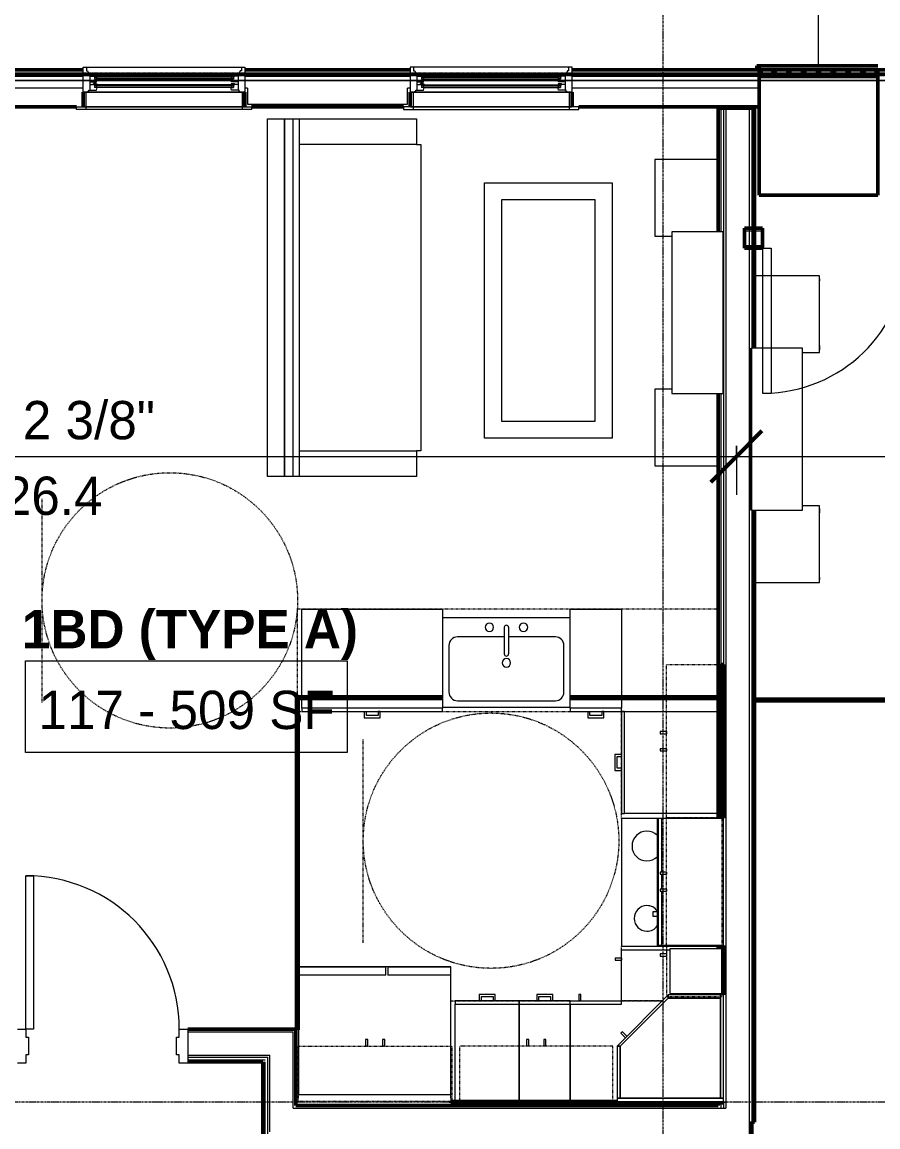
# Model space of a CAD drawing. Header units: inches. Extents: x -4266 to -1814, y 9706 to 12441.
# Drawn here: x -3304.8 to -3103.9, y 11841.4 to 12100.9 of the extents above; entities that cross this region are included whole.
import ezdxf

# ---------------------------------------------------------------- set-up
doc = ezdxf.new("R2010")
doc.units = ezdxf.units.IN
doc.header["$MEASUREMENT"] = 0
for name, pattern in [('Dash', [0.25, 0.125, -0.125]), ('Dash 1_16_', [0.125, 0.0625, -0.0625]), ('Double Dash 3_8_', [1, 0.375, -0.125, 0.125, -0.125, 0.125, -0.125]), ('Grid Line 1_2_', [0.875, 0.5, -0.125, 0.125, -0.125])]:
    doc.linetypes.add(name, pattern=pattern)
for name, color, linetype, lineweight in [('A-ANNO-DIMS', 211, 'Continuous', 9), ('A-ANNO-DIMS-96', 211, 'Continuous', 9), ('A-AREA-1', 90, 'Continuous', 70), ('A-AREA-IDEN', 2, 'Continuous', 9), ('A-DOOR-1', 7, 'Continuous', 9), ('A-DOOR-2', 50, 'Continuous', 20), ('A-DOOR-8', 31, 'Continuous', 9), ('A-DOOR-9', 31, 'Continuous', 20), ('A-DOOR-FRAM', 31, 'Continuous', 20), ('A-FLOR-2', 10, 'Continuous', 13), ('A-GENM-3', 250, 'Continuous', 50), ('A-GENM-HDLN-1', 7, 'Dash', 9), ('A-GLAZ-1', 7, 'Continuous', 9), ('A-GLAZ-2', 50, 'Continuous', 20), ('A-WALL', 113, 'Continuous', 13), ('A-WALL-3', 250, 'Continuous', 50), ('A-WALL-4', 10, 'Continuous', 13), ('C-PROP-LINE-1', 250, 'Double Dash 3_8_', 50), ('C-PROP-LINE-2', 91, 'Dash 1_16_', 50), ('I-FURN', 30, 'Continuous', 9), ('I-FURN-1', 7, 'Continuous', 9), ('I-WALL-3', 2, 'Continuous', 50), ('P-SANR-FIXT-2', 7, 'Continuous', 9), ('Q-CASE', 31, 'Continuous', 9), ('Q-CASE-2', 7, 'Continuous', 9), ('Q-CASE-4', 7, 'Dash', 9), ('Q-CASE-HDLN-1', 7, 'Dash', 9), ('Q-SPCQ-2', 7, 'Continuous', 9), ('S-GRID-1', 1, 'Grid Line 1_2_', 9)]:
    doc.layers.add(name, color=color, linetype=linetype, lineweight=lineweight)
doc.styles.add('Century Gothic', font='ufonts.com_century-gothic.ttf', dxfattribs={"height": 9})
doc.styles.add('Century Gothic_B', font='GOTHICB.TTF', dxfattribs={"height": 9})
doc.dimstyles.new('OD__1_16__Tol__', dxfattribs={"dimscale": 12, "dimtxt": 9.397514, "dimasz": 1, "dimexe": 0.75, "dimexo": 0.5, "dimgap": 0.125, "dimtad": 1, "dimdec": 4, "dimrnd": 0.0625, "dimzin": 3, "dimdsep": 46, "dimlunit": 4, "dimtxsty": 'Century Gothic', "dimblk1": 'OBLIQUE', "dimblk2": 'OBLIQUE', "dimsah": 1, "dimcen": 0.09, "dimdle": 0.75, "dimazin": 0, "dimtfac": 1, "dimtdec": 4, "dimtix": 1, "dimtmove": 0, "dimatfit": 3, "dimfxl": 1, "dimtvp": 1, "dimtfill": 1, "dimfrac": 2, "dimtolj": 1, "dimtzin": 0, "dimarcsym": 2})

# ---------------------------------------------------------------- blocks, each defined once
blk = doc.blocks.new('DIMBLOCK18-FLOOR PLAN - 1ST FLOOR')
at = {"layer": 'A-ANNO-DIMS-96', "lineweight": 50}
for p, q in [((-4038.48, 12087.19), (-4044.48, 12093.19)), ((-4038.48, 12087.19), (-4032.48, 12081.19)), ((-4038.48, 11782.99), (-4044.48, 11788.99)), ((-4038.48, 11782.99), (-4032.48, 11776.99))]:
    blk.add_line(p, q, dxfattribs=at)
at = {"layer": 'A-ANNO-DIMS-96'}
for p, q in [((-2526.32, 12087.19), (-4047.48, 12087.19)), ((-4038.48, 11782.99), (-4038.48, 12087.19)), ((-4038.48, 12087.19), (-2526.32, 12087.19)), ((-3753.32, 11782.99), (-4047.48, 11782.99)), ((-4038.48, 11782.99), (-3753.32, 11782.99))]:
    blk.add_line(p, q, dxfattribs=at)
at = {"layer": 'A-ANNO-DIMS-96', "color": 0, "char_height": 9, "attachment_point": 1, "rotation": 90, "line_spacing_factor": 0.984502, "style": 'Century Gothic', "bg_fill": 3, "box_fill_scale": 1.25, "bg_fill_color": 256, "bg_fill_true_color": 13158600, "bg_fill_transparency": 0}
for s, insert, width in [('25\' - 4 3/16"', (-4051.52, 11900.86), 82.1611), ('304.2', (-4033.75, 11919.35), 37.7691)]:
    blk.add_mtext(s, dxfattribs=dict(at, insert=insert, width=width))
blk = doc.blocks.new('_Oblique')
at = {"color": 0, "linetype": 'ByBlock', "lineweight": -2}
blk.add_line((-0.5, -0.5), (0.5, 0.5), dxfattribs=at)
blk = doc.blocks.new('DIMBLOCK33-FLOOR PLAN - 1ST FLOOR')
at = {"layer": 'A-ANNO-DIMS-96', "lineweight": 50}
for p, q in [((-3463.52, 11998.88), (-3457.52, 12004.88)), ((-3137.12, 11998.88), (-3131.12, 12004.88)), ((-3463.52, 11998.88), (-3469.52, 11992.88)), ((-3137.12, 11998.88), (-3143.12, 11992.88))]:
    blk.add_line(p, q, dxfattribs=at)
at = {"layer": 'A-ANNO-DIMS-96'}
for p, q in [((-3463.52, 12001.37), (-3463.52, 11989.88)), ((-3463.52, 11998.88), (-3463.52, 12001.37)), ((-3137.12, 12001.37), (-3137.12, 11989.88)), ((-3137.12, 11998.88), (-3137.12, 12001.37)), ((-3463.52, 11998.88), (-3137.12, 11998.88))]:
    blk.add_line(p, q, dxfattribs=at)
at = {"layer": 'A-ANNO-DIMS-96', "color": 0, "char_height": 9, "attachment_point": 1, "line_spacing_factor": 0.984502, "style": 'Century Gothic', "bg_fill": 3, "box_fill_scale": 1.25, "bg_fill_color": 256, "bg_fill_true_color": 13158600, "bg_fill_transparency": 0}
for s, insert, width in [('27\' - 2 3/8"', (-3331.05, 12011.92), 73.7481), ('326.4', (-3316.06, 11994.15), 37.7691)]:
    blk.add_mtext(s, dxfattribs=dict(at, insert=insert, width=width))
blk = doc.blocks.new('DIMBLOCK34-FLOOR PLAN - 1ST FLOOR')
at = {"layer": 'A-ANNO-DIMS-96', "lineweight": 50}
for p, q in [((-3137.12, 11998.88), (-3131.12, 12004.88)), ((-2935.52, 11998.88), (-2929.52, 12004.88)), ((-3137.12, 11998.88), (-3143.12, 11992.88)), ((-2935.52, 11998.88), (-2941.52, 11992.88))]:
    blk.add_line(p, q, dxfattribs=at)
at = {"layer": 'A-ANNO-DIMS-96'}
for p, q in [((-3137.12, 12001.37), (-3137.12, 11989.88)), ((-3137.12, 11998.88), (-3137.12, 12001.37)), ((-2935.52, 12001.37), (-2935.52, 11989.88)), ((-2935.52, 11998.88), (-2935.52, 12001.37)), ((-3137.12, 11998.88), (-2935.52, 11998.88))]:
    blk.add_line(p, q, dxfattribs=at)
at = {"layer": 'A-ANNO-DIMS-96', "color": 0, "char_height": 9, "attachment_point": 1, "line_spacing_factor": 0.984502, "style": 'Century Gothic', "bg_fill": 3, "box_fill_scale": 1.25, "bg_fill_color": 256, "bg_fill_true_color": 13158600, "bg_fill_transparency": 0}
for s, insert, width in [('16\' - 9 5/8"', (-3067.05, 12011.92), 73.7481), ('201.6', (-3052.06, 11994.15), 37.7691)]:
    blk.add_mtext(s, dxfattribs=dict(at, insert=insert, width=width))

msp = doc.modelspace()

# ---------------------------------------------------------------- linework, layer by layer
at = {"layer": 'A-AREA-IDEN', "flags": 128}
msp.add_lwpolyline([(-3304.00138, 11950.84175), (-3228.49587, 11950.84175), (-3228.49587, 11929.34569), (-3304.00138, 11929.34569)], close=True, dxfattribs=at)
at = {"layer": 'A-WALL'}
for p, q in [((-3140.74874, 12080.6894), (-3140.74874, 12051.67913)), ((-3140.12374, 12080.6894), (-3140.12374, 12051.67913)), ((-3139.62374, 12080.6894), (-3139.62374, 11845.7394)), ((-3134.12374, 12080.6894), (-3134.12374, 11742.7394)), ((-3133.49874, 12080.6894), (-3133.49874, 12024.29966)), ((-3140.74874, 12013.67913), (-3140.74874, 11913.87129)), ((-3140.12374, 12013.67913), (-3140.12374, 11913.87129)), ((-3133.49874, 11986.29966), (-3133.49874, 11842.4894)), ((-3140.74874, 11883.9894), (-3140.74874, 11883.2394)), ((-3140.12374, 11883.9894), (-3140.12374, 11872.3644)), ((-3140.74874, 11872.7394), (-3140.74874, 11872.3644)), ((-3265.92374, 11863.7394), (-3241.17374, 11863.7394)), ((-3241.17374, 11845.7394), (-3241.17374, 11863.7394)), ((-3265.92374, 11858.2394), (-3246.67374, 11858.2394)), ((-3265.92374, 11857.7394), (-3247.17374, 11857.7394)), ((-3247.17374, 11839.7394), (-3247.17374, 11857.7394)), ((-3246.67374, 11840.2394), (-3246.67374, 11858.2394)), ((-3265.92374, 11857.1144), (-3247.79874, 11857.1144)), ((-3247.79874, 11839.1144), (-3247.79874, 11856.6144)), ((-3140.74874, 11847.3644), (-3140.74874, 11845.7394)), ((-3140.12374, 11847.3644), (-3140.12374, 11845.7394)), ((-3241.17374, 11845.7394), (-3139.62374, 11845.7394)), ((-3133.49874, 11842.4894), (-3134.12374, 11842.4894))]:
    msp.add_line(p, q, dxfattribs=at)
at = {"layer": 'I-WALL-3'}
for p, q in [((-3132.87374, 12080.6894), (-3141.37374, 12080.6894)), ((-3141.37374, 12080.6894), (-3141.37374, 12051.67913)), ((-3132.87374, 12024.29966), (-3132.87374, 12080.6894)), ((-3141.37374, 12013.67913), (-3141.37374, 11913.87129)), ((-3132.87374, 11842.4894), (-3132.87374, 11986.29966)), ((-3141.37374, 11883.9894), (-3141.37374, 11883.2394)), ((-3141.37374, 11872.7394), (-3141.37374, 11872.3644)), ((-3240.54874, 11864.3644), (-3265.92374, 11864.3644)), ((-3240.54874, 11846.3644), (-3240.54874, 11864.3644)), ((-3265.92374, 11856.6144), (-3248.29874, 11856.6144)), ((-3248.29874, 11856.6144), (-3248.29874, 11838.6144)), ((-3141.37374, 11847.3644), (-3141.37374, 11846.3644)), ((-3141.37374, 11846.3644), (-3240.54874, 11846.3644)), ((-3133.49874, 11743.3644), (-3133.49874, 11842.4894)), ((-3133.49874, 11842.4894), (-3132.87374, 11842.4894))]:
    msp.add_line(p, q, dxfattribs=at)

# ---------------------------------------------------------------- texts
at = {"layer": 'A-AREA-IDEN', "char_height": 9, "attachment_point": 1}
for s, insert, width, style in [('1BD (TYPE A)', (-3304.8754, 11962.8099), 93.324, 'Century Gothic_B'), ('117 - 509 SF', (-3301.00138, 11943.84175), 83.931, 'Century Gothic')]:
    msp.add_mtext(s, dxfattribs=dict(at, insert=insert, width=width, style=style))

# ---------------------------------------------------------------- next in the draw order: dimensions: what is measured, and where the dimension line sits
at = {"layer": 'A-ANNO-DIMS'}
dim = msp.add_linear_dim(base=(-4038.48434, 12087.1894), p1=(-3747.32374, 11782.9894), p2=(-2520.32374, 12087.1894), angle=90, dimstyle='OD__1_16__Tol__', override={"dimpost": '<>\\X', "dimfxl": 1264.146605}, dxfattribs=at)
dim.commit()
dim.dimension.update_dxf_attribs({"geometry": 'DIMBLOCK18-FLOOR PLAN - 1ST FLOOR', "text_midpoint": (-4038.48434, 11935.0894)})

# ---------------------------------------------------------------- next in the draw order: linework, layer by layer
at = {"layer": 'A-AREA-1'}
for p, q in [((-3206.12374, 11942.1519), (-3240.26967, 11942.1519)), ((-3240.26967, 11942.1519), (-3240.26967, 11864.1519)), ((-3141.37374, 11942.1519), (-3176.12374, 11942.1519)), ((-3093.23624, 11941.6144), (-3132.87374, 11941.6144))]:
    msp.add_line(p, q, dxfattribs=at)
at = {"layer": 'A-DOOR-2'}
msp.add_line((-3130.97155, 12047.7894), (-3128.97155, 12047.7894), dxfattribs=at)
at = {"layer": 'A-DOOR-8'}
msp.add_arc((-3303.92374, 11864.3644), 36, 0, 90, dxfattribs=at)
at = {"layer": 'A-DOOR-9'}
for p, q in [((-3303.92374, 11864.3644), (-3303.92374, 11900.3644)), ((-3303.92374, 11900.3644), (-3302.17374, 11900.3644)), ((-3302.17374, 11900.3644), (-3302.17374, 11864.3644)), ((-3302.17374, 11864.3644), (-3303.92374, 11864.3644))]:
    msp.add_line(p, q, dxfattribs=at)
at = {"layer": 'A-DOOR-FRAM'}
for p, q in [((-3305.92374, 11864.3644), (-3303.92374, 11864.3644)), ((-3303.92374, 11864.3644), (-3303.92374, 11862.4269)), ((-3267.92374, 11862.4269), (-3267.92374, 11864.3644)), ((-3267.92374, 11864.3644), (-3265.92374, 11864.3644)), ((-3265.92374, 11864.3644), (-3265.92374, 11856.3644)), ((-3303.92374, 11862.4269), (-3303.29874, 11862.4269)), ((-3303.29874, 11862.4269), (-3303.29874, 11858.3019)), ((-3268.54874, 11862.4269), (-3267.92374, 11862.4269)), ((-3268.54874, 11858.3019), (-3268.54874, 11862.4269)), ((-3303.92374, 11858.3019), (-3303.92374, 11856.3644)), ((-3303.29874, 11858.3019), (-3303.92374, 11858.3019)), ((-3267.92374, 11858.3019), (-3268.54874, 11858.3019)), ((-3267.92374, 11856.3644), (-3267.92374, 11858.3019)), ((-3303.92374, 11856.3644), (-3305.92374, 11856.3644)), ((-3265.92374, 11856.3644), (-3267.92374, 11856.3644))]:
    msp.add_line(p, q, dxfattribs=at)
at = {"layer": 'A-FLOR-2'}
msp.add_line((-3117.92374, 12143.7894), (-3117.92374, 12090.6894), dxfattribs=at)
at = {"layer": 'A-GENM-3'}
for p, q in [((-3131.76911, 12090.6894), (-3132.33161, 12090.6894)), ((-3132.33161, 12090.6894), (-3132.33161, 12089.6894)), ((-3132.33161, 12089.6894), (-3131.76911, 12089.6894)), ((-3103.89411, 12090.6894), (-3131.76911, 12090.6894)), ((-3131.76911, 12090.6894), (-3131.76911, 12089.6894)), ((-3131.76911, 12089.6894), (-3131.76911, 12090.6894)), ((-3131.76911, 12089.6894), (-3103.89411, 12089.6894)), ((-3131.76911, 12089.6894), (-3131.76911, 12060.2519)), ((-3131.33161, 12089.6894), (-3131.76911, 12089.6894)), ((-3131.33161, 12088.6894), (-3131.33161, 12089.6894)), ((-3128.53474, 12088.6894), (-3131.33161, 12088.6894)), ((-3128.03474, 12089.6894), (-3128.53474, 12089.6894)), ((-3128.53474, 12089.6894), (-3128.53474, 12088.6894)), ((-3128.03474, 12088.6894), (-3128.03474, 12089.6894)), ((-3125.05036, 12088.6894), (-3128.03474, 12088.6894)), ((-3124.55036, 12089.6894), (-3125.05036, 12089.6894)), ((-3125.05036, 12089.6894), (-3125.05036, 12088.6894)), ((-3124.55036, 12088.6894), (-3124.55036, 12089.6894)), ((-3121.56599, 12088.6894), (-3124.55036, 12088.6894)), ((-3121.06599, 12089.6894), (-3121.56599, 12089.6894)), ((-3121.56599, 12089.6894), (-3121.56599, 12088.6894)), ((-3121.06599, 12088.6894), (-3121.06599, 12089.6894)), ((-3118.08161, 12088.6894), (-3121.06599, 12088.6894)), ((-3117.58161, 12089.6894), (-3118.08161, 12089.6894)), ((-3118.08161, 12089.6894), (-3118.08161, 12088.6894)), ((-3117.58161, 12088.6894), (-3117.58161, 12089.6894)), ((-3114.59724, 12088.6894), (-3117.58161, 12088.6894)), ((-3114.09724, 12089.6894), (-3114.59724, 12089.6894)), ((-3114.59724, 12089.6894), (-3114.59724, 12088.6894)), ((-3114.09724, 12088.6894), (-3114.09724, 12089.6894)), ((-3111.11286, 12088.6894), (-3114.09724, 12088.6894)), ((-3110.61286, 12089.6894), (-3111.11286, 12089.6894)), ((-3111.11286, 12089.6894), (-3111.11286, 12088.6894)), ((-3110.61286, 12088.6894), (-3110.61286, 12089.6894)), ((-3107.62849, 12088.6894), (-3110.61286, 12088.6894)), ((-3107.12849, 12089.6894), (-3107.62849, 12089.6894)), ((-3107.62849, 12089.6894), (-3107.62849, 12088.6894)), ((-3107.12849, 12088.6894), (-3107.12849, 12089.6894)), ((-3104.33161, 12088.6894), (-3107.12849, 12088.6894)), ((-3103.89411, 12089.6894), (-3104.33161, 12089.6894)), ((-3104.33161, 12089.6894), (-3104.33161, 12088.6894)), ((-3103.89411, 12060.2519), (-3103.89411, 12089.6894)), ((-3131.76911, 12060.2519), (-3103.89411, 12060.2519))]:
    msp.add_line(p, q, dxfattribs=at)
at = {"layer": 'A-GENM-HDLN-1'}
msp.add_line((-3224.72374, 11884.6148), (-3224.72374, 11932.6148), dxfattribs=at)
msp.add_circle((-3194.72374, 11908.6148), 30, dxfattribs=at)
at = {"layer": 'A-GLAZ-1'}
for p, q in [((-3287.81671, 12088.0019), (-3287.22296, 12088.0019)), ((-3287.81671, 12087.6269), (-3287.22296, 12087.6269)), ((-3287.81671, 12086.0644), (-3287.22296, 12086.0644)), ((-3287.34796, 12088.0019), (-3287.34796, 12087.6269)), ((-3287.34796, 12086.0644), (-3287.34796, 12085.6894)), ((-3255.82452, 12088.1269), (-3287.22296, 12088.1269)), ((-3255.82452, 12088.0019), (-3287.22296, 12088.0019)), ((-3255.82452, 12087.6269), (-3287.22296, 12087.6269)), ((-3255.82452, 12087.5019), (-3287.22296, 12087.5019)), ((-3255.82452, 12086.1894), (-3287.22296, 12086.1894)), ((-3255.82452, 12086.0644), (-3287.22296, 12086.0644)), ((-3255.23077, 12088.0019), (-3255.82452, 12088.0019)), ((-3255.23077, 12087.6269), (-3255.82452, 12087.6269)), ((-3255.23077, 12086.0644), (-3255.82452, 12086.0644)), ((-3255.69952, 12088.0019), (-3255.69952, 12087.6269)), ((-3255.69952, 12086.0644), (-3255.69952, 12085.6894)), ((-3211.01671, 12088.0019), (-3210.42296, 12088.0019)), ((-3211.01671, 12087.6269), (-3210.42296, 12087.6269)), ((-3211.01671, 12086.0644), (-3210.42296, 12086.0644)), ((-3210.54796, 12088.0019), (-3210.54796, 12087.6269)), ((-3210.54796, 12086.0644), (-3210.54796, 12085.6894)), ((-3210.42296, 12088.1269), (-3179.02452, 12088.1269)), ((-3210.42296, 12088.0019), (-3179.02452, 12088.0019)), ((-3210.42296, 12087.6269), (-3179.02452, 12087.6269)), ((-3210.42296, 12087.5019), (-3179.02452, 12087.5019)), ((-3210.42296, 12086.1894), (-3179.02452, 12086.1894)), ((-3210.42296, 12086.0644), (-3179.02452, 12086.0644)), ((-3178.43077, 12088.0019), (-3179.02452, 12088.0019)), ((-3178.43077, 12087.6269), (-3179.02452, 12087.6269)), ((-3178.43077, 12086.0644), (-3179.02452, 12086.0644)), ((-3178.89952, 12088.0019), (-3178.89952, 12087.6269)), ((-3178.89952, 12086.0644), (-3178.89952, 12085.6894)), ((-3290.47296, 12081.0644), (-3290.47296, 12084.4394)), ((-3290.47296, 12084.4394), (-3252.57452, 12084.4394)), ((-3289.84796, 12084.4394), (-3289.84796, 12081.0644)), ((-3287.81671, 12085.6894), (-3287.22296, 12085.6894)), ((-3255.82452, 12085.6894), (-3287.22296, 12085.6894)), ((-3255.82452, 12085.5644), (-3287.22296, 12085.5644)), ((-3255.23077, 12085.6894), (-3255.82452, 12085.6894)), ((-3253.19952, 12084.4394), (-3253.19952, 12081.0644)), ((-3252.57452, 12084.4394), (-3252.57452, 12081.0644)), ((-3175.77452, 12084.4394), (-3213.67296, 12084.4394)), ((-3213.67296, 12084.4394), (-3213.67296, 12081.0644)), ((-3213.04796, 12084.4394), (-3213.04796, 12081.0644)), ((-3211.01671, 12085.6894), (-3210.42296, 12085.6894)), ((-3210.42296, 12085.6894), (-3179.02452, 12085.6894)), ((-3210.42296, 12085.5644), (-3179.02452, 12085.5644)), ((-3178.43077, 12085.6894), (-3179.02452, 12085.6894)), ((-3176.39952, 12084.4394), (-3176.39952, 12081.0644)), ((-3175.77452, 12081.0644), (-3175.77452, 12084.4394)), ((-3292.09796, 12080.4394), (-3292.09796, 12081.0644)), ((-3292.09796, 12081.0644), (-3250.94952, 12081.0644)), ((-3252.57452, 12081.0644), (-3290.47296, 12081.0644)), ((-3289.84796, 12081.0644), (-3289.84796, 12080.4394)), ((-3253.19952, 12081.0644), (-3253.19952, 12080.4394)), ((-3250.94952, 12081.0644), (-3250.94952, 12080.4394)), ((-3174.14952, 12081.0644), (-3215.29796, 12081.0644)), ((-3215.29796, 12081.0644), (-3215.29796, 12080.4394)), ((-3213.67296, 12081.0644), (-3175.77452, 12081.0644)), ((-3213.04796, 12081.0644), (-3213.04796, 12080.4394)), ((-3176.39952, 12081.0644), (-3176.39952, 12080.4394)), ((-3174.14952, 12080.4394), (-3174.14952, 12081.0644)), ((-3250.94952, 12080.4394), (-3292.09796, 12080.4394)), ((-3215.29796, 12080.4394), (-3174.14952, 12080.4394))]:
    msp.add_line(p, q, dxfattribs=at)
at = {"layer": 'A-GLAZ-2'}
for p, q in [((-3290.53546, 12088.9394), (-3292.03546, 12088.9394)), ((-3290.53546, 12084.4394), (-3290.53546, 12090.3144)), ((-3290.53546, 12090.3144), (-3252.51202, 12090.3144)), ((-3289.72296, 12090.3144), (-3289.72296, 12089.5019)), ((-3289.72296, 12089.5019), (-3289.44827, 12089.5019)), ((-3289.44827, 12089.5019), (-3289.12921, 12088.6894)), ((-3289.12921, 12088.6894), (-3288.66046, 12088.6894)), ((-3288.66046, 12088.6894), (-3288.66046, 12088.2519)), ((-3287.37921, 12088.47065), (-3288.09796, 12088.47065)), ((-3288.09796, 12088.1269), (-3288.09796, 12088.47065)), ((-3287.37921, 12088.47065), (-3287.22608, 12088.1269)), ((-3255.66827, 12088.47065), (-3255.82139, 12088.1269)), ((-3255.66827, 12088.47065), (-3254.94952, 12088.47065)), ((-3254.94952, 12088.1269), (-3254.94952, 12088.47065)), ((-3254.38702, 12088.6894), (-3254.38702, 12088.2519)), ((-3253.91827, 12088.6894), (-3254.38702, 12088.6894)), ((-3253.5992, 12089.5019), (-3253.91827, 12088.6894)), ((-3253.32452, 12089.5019), (-3253.5992, 12089.5019)), ((-3253.32452, 12090.3144), (-3253.32452, 12089.5019)), ((-3252.51202, 12090.3144), (-3252.51202, 12084.4394)), ((-3252.51202, 12088.9394), (-3251.01202, 12088.9394)), ((-3213.73546, 12088.9394), (-3215.23546, 12088.9394)), ((-3175.71202, 12090.3144), (-3213.73546, 12090.3144)), ((-3213.73546, 12090.3144), (-3213.73546, 12084.4394)), ((-3212.92296, 12090.3144), (-3212.92296, 12089.5019)), ((-3212.92296, 12089.5019), (-3212.64827, 12089.5019)), ((-3212.64827, 12089.5019), (-3212.32921, 12088.6894)), ((-3212.32921, 12088.6894), (-3211.86046, 12088.6894)), ((-3211.86046, 12088.6894), (-3211.86046, 12088.2519)), ((-3210.57921, 12088.47065), (-3211.29796, 12088.47065)), ((-3211.29796, 12088.1269), (-3211.29796, 12088.47065)), ((-3210.57921, 12088.47065), (-3210.42608, 12088.1269)), ((-3178.86827, 12088.47065), (-3179.02139, 12088.1269)), ((-3178.86827, 12088.47065), (-3178.14952, 12088.47065)), ((-3178.14952, 12088.1269), (-3178.14952, 12088.47065)), ((-3177.58702, 12088.6894), (-3177.58702, 12088.2519)), ((-3177.11827, 12088.6894), (-3177.58702, 12088.6894)), ((-3176.7992, 12089.5019), (-3177.11827, 12088.6894)), ((-3176.52452, 12089.5019), (-3176.7992, 12089.5019)), ((-3176.52452, 12090.3144), (-3176.52452, 12089.5019)), ((-3175.71202, 12084.4394), (-3175.71202, 12090.3144)), ((-3175.71202, 12088.9394), (-3174.21202, 12088.9394)), ((-3288.94171, 12088.2519), (-3288.09796, 12088.2519)), ((-3288.94171, 12088.2519), (-3288.94171, 12084.9394)), ((-3288.94171, 12086.8769), (-3287.37921, 12086.8769)), ((-3288.94171, 12086.3144), (-3288.09796, 12086.3144)), ((-3287.22608, 12088.1269), (-3288.09796, 12088.1269)), ((-3287.37921, 12086.53315), (-3288.09796, 12086.53315)), ((-3288.09796, 12086.1894), (-3288.09796, 12086.53315)), ((-3287.22608, 12086.1894), (-3288.09796, 12086.1894)), ((-3287.81671, 12088.1269), (-3287.81671, 12087.5019)), ((-3287.22296, 12087.5019), (-3287.81671, 12087.5019)), ((-3287.81671, 12086.1894), (-3287.81671, 12085.5644)), ((-3287.37921, 12086.8769), (-3287.22296, 12087.5019)), ((-3287.37921, 12086.53315), (-3287.22608, 12086.1894)), ((-3255.82452, 12087.5019), (-3255.23077, 12087.5019)), ((-3255.66827, 12086.8769), (-3255.82452, 12087.5019)), ((-3255.82139, 12088.1269), (-3254.94952, 12088.1269)), ((-3255.66827, 12086.53315), (-3255.82139, 12086.1894)), ((-3255.82139, 12086.1894), (-3254.94952, 12086.1894)), ((-3254.10577, 12086.8769), (-3255.66827, 12086.8769)), ((-3255.66827, 12086.53315), (-3254.94952, 12086.53315)), ((-3255.23077, 12088.1269), (-3255.23077, 12087.5019)), ((-3255.23077, 12086.1894), (-3255.23077, 12085.5644)), ((-3254.10577, 12088.2519), (-3254.94952, 12088.2519)), ((-3254.94952, 12086.1894), (-3254.94952, 12086.53315)), ((-3254.10577, 12086.3144), (-3254.94952, 12086.3144)), ((-3254.10577, 12088.2519), (-3254.10577, 12084.9394)), ((-3212.14171, 12088.2519), (-3211.29796, 12088.2519)), ((-3212.14171, 12088.2519), (-3212.14171, 12084.9394)), ((-3212.14171, 12086.8769), (-3210.57921, 12086.8769)), ((-3212.14171, 12086.3144), (-3211.29796, 12086.3144)), ((-3210.42608, 12088.1269), (-3211.29796, 12088.1269)), ((-3210.57921, 12086.53315), (-3211.29796, 12086.53315)), ((-3211.29796, 12086.1894), (-3211.29796, 12086.53315)), ((-3210.42608, 12086.1894), (-3211.29796, 12086.1894)), ((-3211.01671, 12088.1269), (-3211.01671, 12087.5019)), ((-3210.42296, 12087.5019), (-3211.01671, 12087.5019)), ((-3211.01671, 12086.1894), (-3211.01671, 12085.5644)), ((-3210.57921, 12086.8769), (-3210.42296, 12087.5019)), ((-3210.57921, 12086.53315), (-3210.42608, 12086.1894)), ((-3179.02452, 12087.5019), (-3178.43077, 12087.5019)), ((-3178.86827, 12086.8769), (-3179.02452, 12087.5019)), ((-3179.02139, 12088.1269), (-3178.14952, 12088.1269)), ((-3178.86827, 12086.53315), (-3179.02139, 12086.1894)), ((-3179.02139, 12086.1894), (-3178.14952, 12086.1894)), ((-3177.30577, 12086.8769), (-3178.86827, 12086.8769)), ((-3178.86827, 12086.53315), (-3178.14952, 12086.53315)), ((-3178.43077, 12088.1269), (-3178.43077, 12087.5019)), ((-3178.43077, 12086.1894), (-3178.43077, 12085.5644)), ((-3177.30577, 12088.2519), (-3178.14952, 12088.2519)), ((-3178.14952, 12086.1894), (-3178.14952, 12086.53315)), ((-3177.30577, 12086.3144), (-3178.14952, 12086.3144)), ((-3177.30577, 12088.2519), (-3177.30577, 12084.9394)), ((-3252.51202, 12084.4394), (-3290.53546, 12084.4394)), ((-3289.19171, 12084.71956), (-3289.52559, 12084.4394)), ((-3289.19171, 12084.71956), (-3289.19171, 12084.9394)), ((-3289.19171, 12084.9394), (-3287.37921, 12084.9394)), ((-3287.22296, 12085.5644), (-3287.81671, 12085.5644)), ((-3287.37921, 12084.9394), (-3287.22296, 12085.5644)), ((-3255.82452, 12085.5644), (-3255.23077, 12085.5644)), ((-3255.66827, 12084.9394), (-3255.82452, 12085.5644)), ((-3253.85577, 12084.9394), (-3255.66827, 12084.9394)), ((-3253.85577, 12084.71956), (-3253.85577, 12084.9394)), ((-3253.85577, 12084.71956), (-3253.52189, 12084.4394)), ((-3213.73546, 12084.4394), (-3175.71202, 12084.4394)), ((-3212.39171, 12084.71956), (-3212.72559, 12084.4394)), ((-3212.39171, 12084.71956), (-3212.39171, 12084.9394)), ((-3212.39171, 12084.9394), (-3210.57921, 12084.9394)), ((-3210.42296, 12085.5644), (-3211.01671, 12085.5644)), ((-3210.57921, 12084.9394), (-3210.42296, 12085.5644)), ((-3179.02452, 12085.5644), (-3178.43077, 12085.5644)), ((-3178.86827, 12084.9394), (-3179.02452, 12085.5644)), ((-3177.05577, 12084.9394), (-3178.86827, 12084.9394)), ((-3177.05577, 12084.71956), (-3177.05577, 12084.9394)), ((-3177.05577, 12084.71956), (-3176.72189, 12084.4394))]:
    msp.add_line(p, q, dxfattribs=at)
at = {"layer": 'A-WALL-3'}
for p, q in [((-3290.53546, 12089.6894), (-3367.39874, 12089.6894)), ((-3213.73546, 12089.6894), (-3252.51202, 12089.6894)), ((-3060.13546, 12089.6894), (-3175.71202, 12089.6894)), ((-3131.76911, 12081.0644), (-3131.76911, 12088.1894)), ((-3131.76911, 12088.1894), (-3103.89411, 12088.1894)), ((-3290.53546, 12081.0644), (-3290.53546, 12084.4394)), ((-3252.51202, 12084.4394), (-3252.51202, 12081.0644)), ((-3213.73546, 12081.0644), (-3213.73546, 12084.4394)), ((-3175.71202, 12084.4394), (-3175.71202, 12081.0644)), ((-3320.92374, 12081.0644), (-3292.09796, 12081.0644)), ((-3250.94952, 12081.0644), (-3215.29796, 12081.0644)), ((-3174.14952, 12081.0644), (-3131.76911, 12081.0644)), ((-3130.97155, 12052.5394), (-3135.24733, 12052.5394)), ((-3135.24733, 12052.5394), (-3135.24733, 12047.7894)), ((-3130.97155, 12047.7894), (-3130.97155, 12052.5394)), ((-3135.24733, 12047.7894), (-3130.97155, 12047.7894)), ((-3140.49874, 11949.9894), (-3140.49874, 11913.87129)), ((-3140.12374, 11949.9894), (-3140.49874, 11949.9894)), ((-3140.12374, 11913.87129), (-3140.12374, 11949.9894)), ((-3140.49874, 11883.9894), (-3140.49874, 11883.2394)), ((-3140.12374, 11872.3644), (-3140.12374, 11883.9894)), ((-3140.49874, 11872.7394), (-3140.49874, 11872.3644)), ((-3165.12374, 11847.3644), (-3204.17374, 11847.3644)), ((-3204.17374, 11847.3644), (-3204.17374, 11846.9894)), ((-3204.17374, 11846.9894), (-3140.49874, 11846.9894)), ((-3140.49874, 11846.9894), (-3140.12374, 11846.9894)), ((-3140.12374, 11846.9894), (-3140.12374, 11847.3644))]:
    msp.add_line(p, q, dxfattribs=at)
at = {"layer": 'A-WALL-4'}
for p, q in [((-3290.53546, 12088.9394), (-3367.39874, 12088.9394)), ((-3213.73546, 12088.9394), (-3252.51202, 12088.9394)), ((-3060.13546, 12088.9394), (-3175.71202, 12088.9394)), ((-3290.53546, 12088.1894), (-3320.92374, 12088.1894)), ((-3290.53546, 12087.1894), (-3320.92374, 12087.1894)), ((-3213.73546, 12088.1894), (-3252.51202, 12088.1894)), ((-3213.73546, 12087.1894), (-3252.51202, 12087.1894)), ((-3131.76911, 12088.1894), (-3175.71202, 12088.1894)), ((-3131.76911, 12087.1894), (-3175.71202, 12087.1894)), ((-3290.53546, 12085.3769), (-3320.92374, 12085.3769)), ((-3251.88702, 12085.3769), (-3252.51202, 12085.3769)), ((-3251.88702, 12085.3769), (-3251.88702, 12081.6894)), ((-3214.36046, 12081.6894), (-3214.36046, 12085.3769)), ((-3213.73546, 12085.3769), (-3214.36046, 12085.3769)), ((-3131.76911, 12085.3769), (-3175.71202, 12085.3769)), ((-3251.88702, 12081.6894), (-3214.36046, 12081.6894)), ((-3135.24733, 12051.9144), (-3130.97155, 12051.9144)), ((-3135.24733, 12048.4144), (-3130.97155, 12048.4144))]:
    msp.add_line(p, q, dxfattribs=at)
at = {"layer": 'C-PROP-LINE-1'}
msp.add_line((-3833.41046, 12088.68951), (-1910.89642, 12088.68951), dxfattribs=at)
at = {"layer": 'C-PROP-LINE-2'}
msp.add_line((-2099.26202, 12088.5894), (-3832.16202, 12088.5894), dxfattribs=at)
at = {"layer": 'I-FURN'}
for p, q in [((-3243.24874, 12078.1894), (-3239.74874, 12078.1894)), ((-3239.74874, 12078.1894), (-3212.24874, 12078.1894)), ((-3212.24874, 12078.1894), (-3212.24874, 12072.1894)), ((-3212.24874, 12072.1894), (-3239.74874, 12072.1894)), ((-3212.24874, 12072.1894), (-3211.24874, 12072.1894))]:
    msp.add_line(p, q, dxfattribs=at)
at = {"layer": 'I-FURN-1'}
for p, q in [((-3247.24874, 12078.1894), (-3243.24874, 12078.1894)), ((-3156.27979, 12068.01862), (-3156.27979, 12067.52952)), ((-3141.37374, 12068.67913), (-3156.24874, 12068.67913)), ((-3156.24874, 12068.67913), (-3156.24874, 12050.67913)), ((-3156.27979, 12067.52952), (-3156.24865, 12067.52952)), ((-3196.24874, 12063.1894), (-3166.24874, 12063.1894)), ((-3170.24874, 12059.1894), (-3192.24874, 12059.1894)), ((-3156.24865, 12052.33651), (-3156.28054, 12052.33651)), ((-3156.28054, 12052.33651), (-3156.28054, 12051.34203)), ((-3156.28054, 12051.34203), (-3156.24865, 12051.34203)), ((-3156.24874, 12050.67913), (-3152.24874, 12050.67913)), ((-3140.24874, 12051.67913), (-3152.24874, 12051.67913)), ((-3140.24874, 12051.67913), (-3140.12374, 12051.67913)), ((-3117.57233, 12041.29966), (-3132.87374, 12041.29966)), ((-3117.57242, 12040.15005), (-3117.54128, 12040.15005)), ((-3117.57233, 12023.29966), (-3117.57233, 12041.29966)), ((-3117.54128, 12040.15005), (-3117.54128, 12040.63916)), ((-3133.69733, 12024.29966), (-3133.57233, 12024.29966)), ((-3121.57233, 12024.29966), (-3133.57233, 12024.29966)), ((-3117.54053, 12024.95704), (-3117.57242, 12024.95704)), ((-3117.57242, 12023.96257), (-3117.54053, 12023.96257)), ((-3117.54053, 12023.96257), (-3117.54053, 12024.95704)), ((-3121.57233, 12023.29966), (-3117.57233, 12023.29966)), ((-3132.87374, 11969.29966), (-3117.57233, 11969.29966)), ((-3117.54128, 11970.44928), (-3117.57242, 11970.44928)), ((-3117.54128, 11969.96017), (-3117.54128, 11970.44928))]:
    msp.add_line(p, q, dxfattribs=at)
at = {"layer": 'P-SANR-FIXT-2'}
for p, q in [((-3176.12374, 11960.9894), (-3206.12374, 11960.9894)), ((-3206.12374, 11960.9894), (-3206.12374, 11939.9894)), ((-3191.62374, 11958.7394), (-3191.62374, 11952.4894)), ((-3190.62374, 11958.7394), (-3190.62374, 11952.4894)), ((-3176.12374, 11939.9894), (-3176.12374, 11960.9894)), ((-3191.62374, 11956.4894), (-3202.62374, 11956.4894)), ((-3179.62374, 11956.4894), (-3190.62374, 11956.4894)), ((-3204.62374, 11954.4894), (-3204.62374, 11943.4894)), ((-3177.62374, 11943.4894), (-3177.62374, 11954.4894)), ((-3202.62374, 11941.4894), (-3179.62374, 11941.4894)), ((-3206.12374, 11939.9894), (-3176.12374, 11939.9894))]:
    msp.add_line(p, q, dxfattribs=at)
for centre, radius, start, end in [((-3195.12374, 11958.7394), 1, 0, 180), ((-3195.12374, 11958.7394), 1, 180, 0), ((-3191.12374, 11958.7394), 0.5, 0, 180), ((-3187.12374, 11958.7394), 1, 0, 180), ((-3187.12374, 11958.7394), 1, 180, 0), ((-3202.62374, 11954.4894), 2, 90, 180), ((-3179.62374, 11954.4894), 2, 0, 90), ((-3191.12374, 11950.39706), 1, 0, 180), ((-3191.12374, 11952.4894), 0.5, 180, 0), ((-3191.12374, 11950.39706), 1, 180, 0), ((-3202.62374, 11943.4894), 2, 180, 270), ((-3179.62374, 11943.4894), 2, 270, 0)]:
    msp.add_arc(centre, radius, start, end, dxfattribs=at)
at = {"layer": 'Q-CASE'}
for p, q in [((-3153.12374, 11872.3644), (-3165.12374, 11860.3644)), ((-3164.37374, 11860.3644), (-3153.12374, 11871.6144)), ((-3153.12374, 11871.6144), (-3153.12374, 11872.3644)), ((-3165.12374, 11860.3644), (-3164.37374, 11860.3644))]:
    msp.add_line(p, q, dxfattribs=at)
at = {"layer": 'Q-CASE-2'}
for p, q in [((-3239.12374, 11939.7394), (-3239.12374, 11962.9894)), ((-3239.12374, 11962.9894), (-3206.12374, 11962.9894)), ((-3206.12374, 11962.9894), (-3206.12374, 11960.9894)), ((-3176.12374, 11939.7394), (-3176.12374, 11962.9894)), ((-3176.12374, 11962.9894), (-3164.12374, 11962.9894)), ((-3164.12374, 11962.9894), (-3164.12374, 11939.7394)), ((-3239.12374, 11939.7394), (-3239.12374, 11938.9894)), ((-3206.12374, 11939.7394), (-3239.12374, 11939.7394)), ((-3239.12374, 11938.9894), (-3206.12374, 11938.9894)), ((-3224.49874, 11938.9894), (-3223.99936, 11938.9894)), ((-3224.49874, 11938.9894), (-3224.49874, 11937.4894)), ((-3223.99936, 11937.98877), (-3223.99936, 11938.9894)), ((-3221.24811, 11937.98877), (-3223.99936, 11937.98877)), ((-3220.74874, 11938.9894), (-3221.24811, 11938.9894)), ((-3221.24811, 11938.9894), (-3221.24811, 11937.98877)), ((-3220.74874, 11937.4894), (-3220.74874, 11938.9894)), ((-3206.12374, 11939.9894), (-3206.12374, 11939.7394)), ((-3206.12374, 11938.9894), (-3206.12374, 11939.7394)), ((-3176.12374, 11939.7394), (-3176.12374, 11938.9894)), ((-3164.12374, 11939.7394), (-3176.12374, 11939.7394)), ((-3176.12374, 11938.9894), (-3164.12374, 11938.9894)), ((-3171.99874, 11938.9894), (-3171.49936, 11938.9894)), ((-3171.99874, 11938.9894), (-3171.99874, 11937.4894)), ((-3171.49936, 11937.98877), (-3171.49936, 11938.9894)), ((-3168.74811, 11937.98877), (-3171.49936, 11937.98877)), ((-3168.24874, 11938.9894), (-3168.74811, 11938.9894)), ((-3168.74811, 11938.9894), (-3168.74811, 11937.98877)), ((-3168.24874, 11937.4894), (-3168.24874, 11938.9894)), ((-3164.12374, 11938.9894), (-3164.12374, 11939.7394)), ((-3164.12374, 11938.9894), (-3164.12374, 11914.9894)), ((-3163.37374, 11938.9894), (-3164.12374, 11938.9894)), ((-3163.37374, 11914.9894), (-3163.37374, 11938.9894)), ((-3163.37374, 11938.9894), (-3141.37374, 11938.9894)), ((-3224.49874, 11937.4894), (-3220.74874, 11937.4894)), ((-3171.99874, 11937.4894), (-3168.24874, 11937.4894)), ((-3154.99799, 11934.22784), (-3154.99799, 11933.7394)), ((-3153.49874, 11934.22784), (-3154.99799, 11934.22784)), ((-3154.99799, 11933.7394), (-3153.49874, 11933.7394)), ((-3153.49874, 11934.22784), (-3153.49874, 11933.7394)), ((-3154.99799, 11930.22784), (-3154.99799, 11929.7394)), ((-3153.49874, 11930.22784), (-3154.99799, 11930.22784)), ((-3153.49874, 11930.22784), (-3153.49874, 11929.7394)), ((-3164.12374, 11928.8644), (-3165.62374, 11928.8644)), ((-3165.62374, 11928.8644), (-3165.62374, 11925.1144)), ((-3165.12436, 11928.36502), (-3164.12374, 11928.36502)), ((-3165.12436, 11925.61377), (-3165.12436, 11928.36502)), ((-3164.12374, 11928.8644), (-3164.12374, 11928.36502)), ((-3154.99799, 11929.7394), (-3153.49874, 11929.7394)), ((-3165.62374, 11925.1144), (-3164.12374, 11925.1144)), ((-3164.12374, 11925.61377), (-3165.12436, 11925.61377)), ((-3164.12374, 11925.1144), (-3164.12374, 11925.61377)), ((-3164.12374, 11914.9894), (-3163.37374, 11914.9894)), ((-3141.37374, 11914.9894), (-3163.37374, 11914.9894)), ((-3155.72308, 11913.87129), (-3155.72308, 11883.9894)), ((-3155.72308, 11913.87129), (-3155.51744, 11913.87129)), ((-3155.51744, 11913.87129), (-3154.73004, 11913.87129)), ((-3155.51744, 11913.87129), (-3155.51744, 11883.9894)), ((-3154.73004, 11913.87129), (-3154.73004, 11901.22784)), ((-3154.61193, 11913.87129), (-3140.12374, 11913.87129)), ((-3154.61193, 11901.22784), (-3154.61193, 11913.87129)), ((-3140.12374, 11883.9894), (-3140.12374, 11913.87129)), ((-3154.99799, 11901.22784), (-3154.99799, 11900.7394)), ((-3153.49874, 11901.22784), (-3154.99799, 11901.22784)), ((-3154.99799, 11900.7394), (-3153.49874, 11900.7394)), ((-3154.73004, 11900.7394), (-3154.73004, 11897.22784)), ((-3154.61193, 11897.22784), (-3154.61193, 11900.7394)), ((-3153.49874, 11901.22784), (-3153.49874, 11900.7394)), ((-3154.99799, 11897.22784), (-3154.99799, 11896.7394)), ((-3153.49874, 11897.22784), (-3154.99799, 11897.22784)), ((-3154.99799, 11896.7394), (-3153.49874, 11896.7394)), ((-3154.73004, 11896.7394), (-3154.73004, 11883.9894)), ((-3154.61193, 11883.9894), (-3154.61193, 11896.7394)), ((-3153.49874, 11897.22784), (-3153.49874, 11896.7394)), ((-3156.72288, 11891.98152), (-3156.72288, 11890.78941)), ((-3156.67372, 11891.98152), (-3155.75852, 11891.98152)), ((-3155.75852, 11890.78941), (-3156.67372, 11890.78941)), ((-3155.51744, 11883.9894), (-3155.72308, 11883.9894)), ((-3154.73004, 11883.9894), (-3155.51744, 11883.9894)), ((-3140.12374, 11883.9894), (-3154.61193, 11883.9894)), ((-3164.11968, 11880.9894), (-3165.61893, 11880.9894)), ((-3165.61893, 11880.9894), (-3165.61893, 11880.50095)), ((-3164.12374, 11870.2394), (-3164.12374, 11882.9894)), ((-3164.12374, 11882.9894), (-3152.74874, 11882.9894)), ((-3164.12374, 11870.9894), (-3164.12374, 11882.9894)), ((-3164.11968, 11880.9894), (-3164.11968, 11880.50095)), ((-3153.49874, 11881.9894), (-3154.99799, 11881.9894)), ((-3154.99799, 11881.9894), (-3154.99799, 11881.50095)), ((-3154.99799, 11881.50095), (-3153.49874, 11881.50095)), ((-3153.49874, 11881.9894), (-3153.49874, 11881.50095)), ((-3140.49874, 11883.2394), (-3152.74874, 11883.2394)), ((-3152.74874, 11883.2394), (-3152.74874, 11872.7394)), ((-3140.49874, 11872.7394), (-3140.49874, 11883.2394)), ((-3165.61893, 11880.50095), (-3164.11968, 11880.50095)), ((-3203.12374, 11870.9894), (-3203.12374, 11870.2394)), ((-3188.12374, 11870.9894), (-3203.12374, 11870.9894)), ((-3193.74874, 11872.4894), (-3197.49874, 11872.4894)), ((-3197.49874, 11872.4894), (-3197.49874, 11870.9894)), ((-3197.49874, 11870.9894), (-3196.99936, 11870.9894)), ((-3196.99936, 11871.99002), (-3194.24811, 11871.99002)), ((-3196.99936, 11870.9894), (-3196.99936, 11871.99002)), ((-3194.24811, 11871.99002), (-3194.24811, 11870.9894)), ((-3193.74874, 11870.9894), (-3194.24811, 11870.9894)), ((-3193.74874, 11870.9894), (-3193.74874, 11872.4894)), ((-3188.12374, 11870.2394), (-3188.12374, 11870.9894)), ((-3188.12374, 11870.9894), (-3188.12374, 11870.2394)), ((-3176.12374, 11870.9894), (-3188.12374, 11870.9894)), ((-3180.24874, 11872.4894), (-3183.99874, 11872.4894)), ((-3183.99874, 11872.4894), (-3183.99874, 11870.9894)), ((-3183.99874, 11870.9894), (-3183.49936, 11870.9894)), ((-3183.49936, 11871.99002), (-3180.74811, 11871.99002)), ((-3183.49936, 11870.9894), (-3183.49936, 11871.99002)), ((-3180.74811, 11871.99002), (-3180.74811, 11870.9894)), ((-3180.24874, 11870.9894), (-3180.74811, 11870.9894)), ((-3180.24874, 11870.9894), (-3180.24874, 11872.4894)), ((-3176.12374, 11870.2394), (-3176.12374, 11870.9894)), ((-3176.12374, 11870.9894), (-3164.12374, 11870.9894)), ((-3176.12374, 11847.3644), (-3176.12374, 11870.9894)), ((-3173.62374, 11872.48865), (-3174.11218, 11872.48865)), ((-3174.11218, 11872.48865), (-3174.11218, 11870.9894)), ((-3173.62374, 11870.9894), (-3174.11218, 11870.9894)), ((-3173.62374, 11870.9894), (-3173.62374, 11872.48865)), ((-3153.12374, 11871.6144), (-3164.37374, 11860.3644)), ((-3164.12374, 11870.2394), (-3164.12374, 11870.9894)), ((-3153.12374, 11872.3644), (-3153.12374, 11871.6144)), ((-3140.87374, 11872.3644), (-3153.12374, 11872.3644)), ((-3140.87374, 11871.6144), (-3153.12374, 11871.6144)), ((-3153.12374, 11871.6144), (-3140.87374, 11871.6144)), ((-3152.74874, 11872.7394), (-3140.49874, 11872.7394)), ((-3140.87374, 11871.6144), (-3140.87374, 11872.3644)), ((-3140.12374, 11872.3644), (-3140.87374, 11872.3644)), ((-3140.87374, 11872.3644), (-3140.87374, 11848.1144)), ((-3140.87374, 11848.1144), (-3140.87374, 11871.6144)), ((-3140.12374, 11848.1144), (-3140.12374, 11872.3644)), ((-3203.12374, 11847.3644), (-3203.12374, 11870.2394)), ((-3203.12374, 11870.2394), (-3188.12374, 11870.2394)), ((-3188.12374, 11870.2394), (-3188.12374, 11847.3644)), ((-3188.12374, 11847.3644), (-3188.12374, 11870.2394)), ((-3188.12374, 11870.2394), (-3176.12374, 11870.2394)), ((-3176.12374, 11870.2394), (-3176.12374, 11847.3644)), ((-3176.12374, 11870.2394), (-3164.12374, 11870.2394)), ((-3163.88577, 11863.72263), (-3164.23116, 11863.37724)), ((-3164.23116, 11863.37724), (-3163.17102, 11862.31711)), ((-3162.82564, 11862.66249), (-3163.88577, 11863.72263)), ((-3223.68529, 11861.86365), (-3224.17374, 11861.86365)), ((-3224.17374, 11861.86365), (-3224.17374, 11860.3644)), ((-3223.68529, 11860.3644), (-3224.17374, 11860.3644)), ((-3223.68529, 11860.3644), (-3223.68529, 11861.86365)), ((-3219.68529, 11861.86365), (-3220.17374, 11861.86365)), ((-3220.17374, 11861.86365), (-3220.17374, 11860.3644)), ((-3219.68529, 11860.3644), (-3220.17374, 11860.3644)), ((-3219.68529, 11860.3644), (-3219.68529, 11861.86365)), ((-3185.87374, 11861.86365), (-3186.36218, 11861.86365)), ((-3186.36218, 11861.86365), (-3186.36218, 11860.3644)), ((-3185.87374, 11860.3644), (-3186.36218, 11860.3644)), ((-3185.87374, 11860.3644), (-3185.87374, 11861.86365)), ((-3181.87374, 11861.86365), (-3182.36218, 11861.86365)), ((-3182.36218, 11861.86365), (-3182.36218, 11860.3644)), ((-3181.87374, 11860.3644), (-3182.36218, 11860.3644)), ((-3181.87374, 11860.3644), (-3181.87374, 11861.86365)), ((-3165.12374, 11860.3644), (-3165.12374, 11848.1144)), ((-3164.37374, 11860.3644), (-3165.12374, 11860.3644)), ((-3164.37374, 11860.3644), (-3164.37374, 11848.1144)), ((-3164.37374, 11848.1144), (-3164.37374, 11860.3644)), ((-3165.12374, 11848.1144), (-3164.37374, 11848.1144)), ((-3140.12374, 11848.1144), (-3165.12374, 11848.1144)), ((-3165.12374, 11848.1144), (-3165.12374, 11847.3644)), ((-3165.12374, 11847.3644), (-3140.12374, 11847.3644)), ((-3164.37374, 11848.1144), (-3140.87374, 11848.1144)), ((-3140.87374, 11848.1144), (-3140.12374, 11848.1144)), ((-3140.12374, 11847.3644), (-3140.12374, 11848.1144))]:
    msp.add_line(p, q, dxfattribs=at)
at = {"layer": 'Q-CASE-4'}
for p, q in [((-3153.49874, 11949.9894), (-3140.49874, 11949.9894)), ((-3153.49874, 11913.9894), (-3153.49874, 11949.9894)), ((-3140.49874, 11949.9894), (-3140.49874, 11913.9894)), ((-3153.49874, 11913.9894), (-3140.49874, 11913.9894)), ((-3153.49874, 11883.9894), (-3153.49874, 11913.9894)), ((-3140.49874, 11913.9894), (-3153.49874, 11913.9894)), ((-3140.49874, 11913.9894), (-3140.49874, 11883.9894)), ((-3140.49874, 11883.9894), (-3153.49874, 11883.9894)), ((-3153.49874, 11883.9894), (-3153.49874, 11871.9894)), ((-3140.49874, 11883.9894), (-3153.49874, 11883.9894)), ((-3140.49874, 11871.9894), (-3140.49874, 11883.9894)), ((-3153.49874, 11871.9894), (-3140.49874, 11871.9894)), ((-3239.92374, 11847.3644), (-3239.92374, 11860.3644)), ((-3239.92374, 11860.3644), (-3203.92374, 11860.3644)), ((-3203.92374, 11860.3644), (-3203.92374, 11847.3644)), ((-3202.12374, 11860.3644), (-3202.12374, 11847.3644)), ((-3166.12374, 11860.3644), (-3202.12374, 11860.3644)), ((-3166.12374, 11847.3644), (-3166.12374, 11860.3644)), ((-3203.92374, 11847.3644), (-3239.92374, 11847.3644)), ((-3202.12374, 11847.3644), (-3166.12374, 11847.3644))]:
    msp.add_line(p, q, dxfattribs=at)
at = {"layer": 'Q-CASE-HDLN-1'}
for p, q in [((-3141.37374, 11962.9894), (-3240.26967, 11962.9894)), ((-3240.26967, 11962.9894), (-3240.26967, 11938.9894)), ((-3240.26967, 11938.9894), (-3141.37374, 11938.9894)), ((-3164.12374, 11938.9894), (-3141.37374, 11938.9894)), ((-3164.12374, 11913.85707), (-3164.12374, 11938.9894)), ((-3164.12374, 11870.9894), (-3164.12374, 11883.85707)), ((-3204.17374, 11870.9894), (-3154.49874, 11870.9894)), ((-3154.49874, 11870.9894), (-3164.12374, 11870.9894)), ((-3204.17374, 11847.3644), (-3204.17374, 11848.9894))]:
    msp.add_line(p, q, dxfattribs=at)
at = {"layer": 'Q-SPCQ-2'}
for p, q in [((-3155.72307, 11913.85707), (-3164.12374, 11913.85707)), ((-3164.12374, 11913.85707), (-3164.12374, 11883.85707)), ((-3154.61193, 11913.85707), (-3154.73004, 11913.85707)), ((-3164.12374, 11883.85707), (-3141.37374, 11883.85707)), ((-3142.12374, 11883.9894), (-3142.12374, 11883.85707)), ((-3204.17374, 11878.9894), (-3239.92374, 11878.9894)), ((-3239.92374, 11878.9894), (-3239.92374, 11848.9894)), ((-3239.92374, 11878.9894), (-3219.42374, 11878.9894)), ((-3239.92374, 11878.9894), (-3239.92374, 11876.9894)), ((-3219.42374, 11876.9894), (-3219.42374, 11878.9894)), ((-3218.92374, 11878.9894), (-3204.17374, 11878.9894)), ((-3218.92374, 11878.9894), (-3218.92374, 11876.9894)), ((-3204.17374, 11848.9894), (-3204.17374, 11878.9894)), ((-3204.17374, 11876.9894), (-3204.17374, 11878.9894)), ((-3219.42374, 11876.9894), (-3239.92374, 11876.9894)), ((-3204.17374, 11876.9894), (-3218.92374, 11876.9894)), ((-3239.92374, 11848.9894), (-3204.17374, 11848.9894))]:
    msp.add_line(p, q, dxfattribs=at)
for centre, radius, start, end in [((-3158.12374, 11907.35707), 3.5, 90, 270), ((-3158.12374, 11907.35707), 3.5, 46.4339925, 90), ((-3158.12374, 11907.35707), 3.5, 351.0227551, 8.9772449), ((-3158.12374, 11907.35707), 3.5, 270, 313.6122606), ((-3158.12374, 11890.35707), 3, 90, 270), ((-3158.12374, 11890.35707), 3, 36.1226865, 90), ((-3158.12374, 11890.35707), 3, 270, 323.8773135)]:
    msp.add_arc(centre, radius, start, end, dxfattribs=at)
at = {"layer": 'S-GRID-1'}
msp.add_line((-1814.20638, 11847.1894), (-4168.71446, 11847.1894), dxfattribs=at)

# ---------------------------------------------------------------- next in the draw order: dimensions: what is measured, and where the dimension line sits
at = {"layer": 'A-ANNO-DIMS'}
dim = msp.add_linear_dim(base=(-3137.12374, 11998.88413), p1=(-3463.52374, 12007.36941), p2=(-3137.12374, 12007.36941), dimstyle='OD__1_16__Tol__', override={"dimpost": '<>\\X', "dimfxl": 326.4}, dxfattribs=at)
dim.commit()
dim.dimension.update_dxf_attribs({"geometry": 'DIMBLOCK33-FLOOR PLAN - 1ST FLOOR', "text_midpoint": (-3300.32374, 11998.88413)})

# ---------------------------------------------------------------- next in the draw order: linework, layer by layer
at = {"layer": 'A-GENM-HDLN-1'}
msp.add_line((-3300.14934, 11941.06689), (-3300.14934, 11989.06689), dxfattribs=at)
msp.add_circle((-3270.14934, 11965.06689), 30, dxfattribs=at)
at = {"layer": 'I-FURN'}
for p, q in [((-3243.24874, 12078.1894), (-3243.24874, 11994.1894)), ((-3243.24874, 11994.1894), (-3243.24874, 12078.1894)), ((-3241.24874, 12078.1894), (-3241.24874, 11994.1894)), ((-3239.74874, 12078.1894), (-3239.74874, 11994.1894)), ((-3211.24874, 12072.1894), (-3211.24874, 12000.1894)), ((-3239.74874, 12000.1894), (-3212.24874, 12000.1894)), ((-3211.24874, 12000.1894), (-3212.24874, 12000.1894)), ((-3212.24874, 12000.1894), (-3212.24874, 11994.1894)), ((-3239.74874, 11994.1894), (-3243.24874, 11994.1894)), ((-3212.24874, 11994.1894), (-3239.74874, 11994.1894))]:
    msp.add_line(p, q, dxfattribs=at)
at = {"layer": 'I-FURN-1'}
for p, q in [((-3247.24874, 11994.1894), (-3247.24874, 12078.1894)), ((-3196.24874, 12003.1894), (-3196.24874, 12063.1894)), ((-3166.24874, 12063.1894), (-3166.24874, 12003.1894)), ((-3192.24874, 12059.1894), (-3192.24874, 12007.1894)), ((-3170.24874, 12007.1894), (-3170.24874, 12059.1894)), ((-3152.24874, 12051.67913), (-3152.24874, 12013.67913)), ((-3156.28054, 12014.01623), (-3156.28054, 12013.02175)), ((-3156.24865, 12014.01623), (-3156.28054, 12014.01623)), ((-3152.24874, 12014.67913), (-3156.24874, 12014.67913)), ((-3156.24874, 12014.67913), (-3156.24874, 11996.67913)), ((-3156.28054, 12013.02175), (-3156.24865, 12013.02175)), ((-3192.24874, 12007.1894), (-3170.24874, 12007.1894)), ((-3166.24874, 12003.1894), (-3196.24874, 12003.1894)), ((-3156.24865, 11997.82874), (-3156.27979, 11997.82874)), ((-3156.27979, 11997.82874), (-3156.27979, 11997.33963)), ((-3243.24874, 11994.1894), (-3247.24874, 11994.1894))]:
    msp.add_line(p, q, dxfattribs=at)
at = {"layer": 'S-GRID-1'}
msp.add_line((-3154.32374, 9836.17969), (-3154.32374, 12376.79045), dxfattribs=at)

# ---------------------------------------------------------------- next in the draw order: dimensions: what is measured, and where the dimension line sits
at = {"layer": 'A-ANNO-DIMS'}
dim = msp.add_linear_dim(base=(-2935.52374, 11998.88413), p1=(-3137.12374, 12007.36941), p2=(-2935.52374, 12007.36941), dimstyle='OD__1_16__Tol__', override={"dimpost": '<>\\X', "dimfxl": 201.6}, dxfattribs=at)
dim.commit()
dim.dimension.update_dxf_attribs({"geometry": 'DIMBLOCK34-FLOOR PLAN - 1ST FLOOR', "text_midpoint": (-3036.32374, 11998.88413)})

# ---------------------------------------------------------------- next in the draw order: linework, layer by layer
at = {"layer": 'A-DOOR-1'}
msp.add_arc((-3130.97155, 12047.7894), 34.06659, 273.365687, 360, dxfattribs=at)
at = {"layer": 'A-DOOR-2'}
for p, q in [((-3130.97155, 12047.7894), (-3130.97155, 12013.78156)), ((-3128.97155, 12047.7894), (-3128.97155, 12013.78156)), ((-3130.97155, 12013.78156), (-3128.97155, 12013.78156))]:
    msp.add_line(p, q, dxfattribs=at)
at = {"layer": 'I-FURN-1'}
for p, q in [((-3140.24874, 12013.67913), (-3140.24874, 12051.67913)), ((-3140.24874, 12013.67913), (-3140.24874, 12051.67913)), ((-3140.12374, 12051.67913), (-3140.12374, 12013.67913)), ((-3133.69733, 11986.29966), (-3133.69733, 12024.29966)), ((-3133.57233, 12024.29966), (-3133.57233, 11986.29966)), ((-3133.57233, 12024.29966), (-3133.57233, 11986.29966)), ((-3121.57233, 11986.29966), (-3121.57233, 12024.29966)), ((-3152.24874, 12013.67913), (-3140.24874, 12013.67913)), ((-3140.12374, 12013.67913), (-3140.24874, 12013.67913)), ((-3156.24874, 11996.67913), (-3141.37374, 11996.67913)), ((-3117.57233, 11987.29966), (-3121.57233, 11987.29966)), ((-3117.57233, 11969.29966), (-3117.57233, 11987.29966)), ((-3133.57233, 11986.29966), (-3133.69733, 11986.29966)), ((-3133.57233, 11986.29966), (-3121.57233, 11986.29966)), ((-3117.54053, 11986.63676), (-3117.57242, 11986.63676)), ((-3117.57242, 11985.64228), (-3117.54053, 11985.64228)), ((-3117.54053, 11985.64228), (-3117.54053, 11986.63676))]:
    msp.add_line(p, q, dxfattribs=at)

doc.saveas('drawing.dxf')
